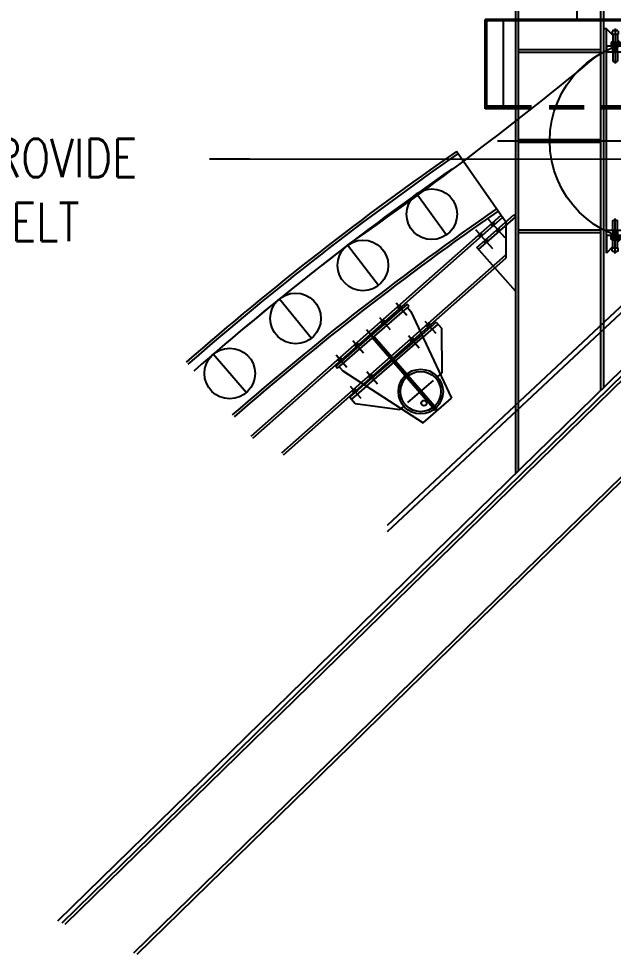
# Model space of a CAD drawing. Extents: x 0 to 45720, y 0 to 30480.
# Drawn here: x 7383 to 10084, y 8376 to 12627 of the extents above; entities that cross this region are included whole.
import ezdxf

# ---------------------------------------------------------------- set-up
doc = ezdxf.new("R2010")
doc.units = 0
doc.header["$LTSCALE"] = 25
for name, pattern in [('CENTER', [50.8, 31.75, -6.35, 6.35, -6.35]), ('HIDDEN', [9.525, 6.35, -3.175]), ('HIDDEN2', [4.7625, 3.175, -1.5875])]:
    doc.linetypes.add(name, pattern=pattern)
doc.layers.get('0').update_dxf_attribs({"linetype": 'CONTINUOUS'})
for name, color, linetype in [('CHUTE', 2, 'CONTINUOUS'), ('EMS_CL', 1, 'CENTER'), ('EMS_DIM', 3, 'CONTINUOUS'), ('EMS_GRAY', 252, 'CONTINUOUS'), ('EMS_HF', 3, 'HIDDEN2'), ('EMS_HIDDEN', 3, 'HIDDEN'), ('EMS_OBJECT', 2, 'CONTINUOUS'), ('EMS_REV', 7, 'CONTINUOUS'), ('EMS_TXT', 2, 'CONTINUOUS'), ('MIKES_CHECK', 141, 'CONTINUOUS'), ('SHIPSTRUCTURE', 252, 'CONTINUOUS'), ('SHIPSTRUCTUREHIDDEN', 3, 'HIDDEN')]:
    doc.layers.add(name, color=color, linetype=linetype)
doc.styles.add('ROMANS', font='romans.shx', dxfattribs={"width": 0.8})

# ---------------------------------------------------------------- blocks, each defined once
blk = doc.blocks.new('A$C71D70D22')
at = {"layer": 'EMS_DIM', "color": 252}
for p, q in [((-8103.8, 11231.7), (-7969.2, 11045.2)), ((-8279.4, 10814.6), (-8419.2, 10997.3)), ((-8727.8, 10754), (-8582.9, 10575.4)), ((-8879.5, 10327.6), (-9029.4, 10502))]:
    blk.add_line(p, q, dxfattribs=at)
for centre in [(-8036.5, 11138.4), (-8349.3, 10905.9), (-8655.4, 10664.7), (-8954.5, 10414.8)]:
    blk.add_circle(centre, 115, dxfattribs=at)
at = {"layer": 'EMS_OBJECT', "color": 252}
blk.add_arc((0, 0), 13850, 125, 131.16961, dxfattribs=at)
blk = doc.blocks.new('*U65')
at = {"layer": 'EMS_GRAY', "linetype": 'CONTINUOUS'}
for p, q in [((-12, 855.4), (-12, 866.4)), ((-12, 844.4), (-12, 855.4)), ((0, 866.4), (0, 855.4)), ((0, 855.4), (0, 844.4))]:
    blk.add_line(p, q, dxfattribs=at)
at = {"layer": 'EMS_GRAY', "linetype": 'CONTINUOUS', "extrusion": (0, 0, -1)}
for points in [[(12, 866.4), (0, 855.4), (12, 855.4)], [(12, 866.4), (0, 866.4), (0, 855.4)], [(12, 855.4), (0, 844.4), (12, 844.4)], [(12, 855.4), (0, 855.4), (0, 844.4)]]:
    blk.add_solid(points, dxfattribs=at)
blk = doc.blocks.new('*U66')
at = {"layer": 'EMS_GRAY', "linetype": 'CONTINUOUS'}
for p, q in [((-12.2, 755.4), (-12.2, 766.4)), ((-0.2, 766.4), (-0.2, 755.4)), ((-12.2, 744.4), (-12.2, 755.4)), ((-0.2, 755.4), (-0.2, 744.4))]:
    blk.add_line(p, q, dxfattribs=at)
at = {"layer": 'EMS_GRAY', "linetype": 'CONTINUOUS', "extrusion": (0, 0, -1)}
for points in [[(12.2, 766.4), (0.2, 755.4), (12.2, 755.4)], [(12.2, 766.4), (0.2, 766.4), (0.2, 755.4)], [(12.2, 755.4), (0.2, 744.4), (12.2, 744.4)], [(12.2, 755.4), (0.2, 755.4), (0.2, 744.4)]]:
    blk.add_solid(points, dxfattribs=at)
blk = doc.blocks.new('*U67')
at = {"layer": 'EMS_GRAY', "linetype": 'CONTINUOUS'}
for p, q in [((-12.2, 595.4), (-12.2, 606.4)), ((-12.2, 584.4), (-12.2, 595.4)), ((-0.2, 606.4), (-0.2, 595.4)), ((-0.2, 595.4), (-0.2, 584.4))]:
    blk.add_line(p, q, dxfattribs=at)
at = {"layer": 'EMS_GRAY', "linetype": 'CONTINUOUS', "extrusion": (0, 0, -1)}
for points in [[(12.2, 606.4), (0.2, 595.4), (12.2, 595.4)], [(12.2, 606.4), (0.2, 606.4), (0.2, 595.4)], [(12.2, 595.4), (0.2, 584.4), (12.2, 584.4)], [(12.2, 595.4), (0.2, 595.4), (0.2, 584.4)]]:
    blk.add_solid(points, dxfattribs=at)
blk = doc.blocks.new('*U68')
at = {"layer": 'EMS_GRAY', "linetype": 'CONTINUOUS'}
for p, q in [((-12, 495.4), (-12, 506.4)), ((-12, 484.4), (-12, 495.4)), ((0, 506.4), (0, 495.4)), ((0, 495.4), (0, 484.4))]:
    blk.add_line(p, q, dxfattribs=at)
at = {"layer": 'EMS_GRAY', "linetype": 'CONTINUOUS', "extrusion": (0, 0, -1)}
for points in [[(12, 506.4), (0, 495.4), (12, 495.4)], [(12, 506.4), (0, 506.4), (0, 495.4)], [(12, 495.4), (0, 484.4), (12, 484.4)], [(12, 495.4), (0, 495.4), (0, 484.4)]]:
    blk.add_solid(points, dxfattribs=at)
blk = doc.blocks.new('*U69')
at = {"layer": 'EMS_GRAY', "linetype": 'CONTINUOUS'}
for p, q in [((136, 450.4), (136, 461.4)), ((136, 439.4), (136, 450.4)), ((148, 461.4), (148, 450.4)), ((148, 450.4), (148, 439.4))]:
    blk.add_line(p, q, dxfattribs=at)
at = {"layer": 'EMS_GRAY', "linetype": 'CONTINUOUS', "extrusion": (0, 0, -1)}
for points in [[(-136, 461.4), (-148, 450.4), (-136, 450.4)], [(-136, 461.4), (-148, 461.4), (-148, 450.4)], [(-136, 450.4), (-148, 439.4), (-136, 439.4)], [(-136, 450.4), (-148, 450.4), (-148, 439.4)]]:
    blk.add_solid(points, dxfattribs=at)
blk = doc.blocks.new('*U70')
at = {"layer": 'EMS_GRAY', "linetype": 'CONTINUOUS'}
for p, q in [((136, 550.4), (136, 561.4)), ((148, 561.4), (148, 550.4)), ((136, 539.4), (136, 550.4)), ((148, 550.4), (148, 539.4))]:
    blk.add_line(p, q, dxfattribs=at)
at = {"layer": 'EMS_GRAY', "linetype": 'CONTINUOUS', "extrusion": (0, 0, -1)}
for points in [[(-136, 561.4), (-148, 550.4), (-136, 550.4)], [(-136, 561.4), (-148, 561.4), (-148, 550.4)], [(-136, 550.4), (-148, 539.4), (-136, 539.4)], [(-136, 550.4), (-148, 550.4), (-148, 539.4)]]:
    blk.add_solid(points, dxfattribs=at)
blk = doc.blocks.new('*U71')
at = {"layer": 'EMS_GRAY', "linetype": 'CONTINUOUS'}
for p, q in [((136, 800.4), (136, 811.4)), ((148, 811.4), (148, 800.4)), ((136, 789.4), (136, 800.4)), ((148, 800.4), (148, 789.4))]:
    blk.add_line(p, q, dxfattribs=at)
at = {"layer": 'EMS_GRAY', "linetype": 'CONTINUOUS', "extrusion": (0, 0, -1)}
for points in [[(-136, 811.4), (-148, 800.4), (-136, 800.4)], [(-136, 811.4), (-148, 811.4), (-148, 800.4)], [(-136, 800.4), (-148, 789.4), (-136, 789.4)], [(-136, 800.4), (-148, 800.4), (-148, 789.4)]]:
    blk.add_solid(points, dxfattribs=at)
blk = doc.blocks.new('*U72')
at = {"layer": 'EMS_GRAY', "linetype": 'CONTINUOUS'}
for p, q in [((136, 900.4), (136, 911.4)), ((136, 889.4), (136, 900.4)), ((148, 911.4), (148, 900.4)), ((148, 900.4), (148, 889.4))]:
    blk.add_line(p, q, dxfattribs=at)
at = {"layer": 'EMS_GRAY', "linetype": 'CONTINUOUS', "extrusion": (0, 0, -1)}
for points in [[(-136, 911.4), (-148, 900.4), (-136, 900.4)], [(-136, 911.4), (-148, 911.4), (-148, 900.4)], [(-136, 900.4), (-148, 889.4), (-136, 889.4)], [(-136, 900.4), (-148, 900.4), (-148, 889.4)]]:
    blk.add_solid(points, dxfattribs=at)
blk = doc.blocks.new('A$C5EF95353')
at = {"layer": 'EMS_GRAY'}
for p, q in [((148, 935.4), (148, 848.5)), ((148, 935.4), (185, 935.4)), ((160, 935.4), (160, 845)), ((185, 935.4), (340.1, 801.9)), ((111, 900.4), (185, 900.4)), ((-37, 855.4), (37, 855.4)), ((0, 890.4), (0, 460.4)), ((12, 890.4), (0, 890.4)), ((12, 460.4), (12, 890.4)), ((12, 880.4), (37, 880.4)), ((37, 880.4), (454.5, 760.4)), ((148, 848.5), (148, 502.3)), ((160, 505.8), (160, 845)), ((111, 800.4), (185, 800.4)), ((340.1, 776.9), (340.1, 801.9)), ((-37.2, 755.4), (36.8, 755.4)), ((340, 599), (340, 751.8)), ((340, 599), (340, 751.8)), ((454.5, 590.4), (454.5, 760.4)), ((12, 680.4), (446.7, 680.4)), ((160, 680.4), (238.6, 680.4)), ((446.7, 670.4), (446.7, 680.4)), ((-34.5, 675.4), (452.5, 675.4)), ((12, 670.4), (446.7, 670.4)), ((82.6, 675.4), (452.5, 675.4)), ((160, 670.4), (238.6, 670.4)), ((-37.2, 595.4), (36.8, 595.4)), ((37, 470.4), (454.5, 590.4)), ((340, 573.9), (340, 550.4)), ((111, 550.4), (185, 550.4)), ((185, 415.4), (340, 550.4)), ((-37.2, 495.4), (36.8, 495.4)), ((12, 470.4), (37, 470.4)), ((148, 502.3), (148, 415.4)), ((160, 505.8), (160, 415.4)), ((0, 460.4), (12, 460.4)), ((111, 450.4), (185, 450.4)), ((148, 415.4), (185, 415.4))]:
    blk.add_line(p, q, dxfattribs=at)
for centre, radius in [((340, 675.4), 101.5), ((340, 675.4), 101.5), ((340, 675.4), 91.5), ((340, 675.4), 91.5), ((389.4, 652.2), 12.4)]:
    blk.add_circle(centre, radius, dxfattribs=at)
at = {"layer": 'EMS_GRAY', "linetype": 'CONTINUOUS'}
for name in ['*U72', '*U65', '*U71', '*U66', '*U67', '*U70', '*U68', '*U69']:
    blk.add_blockref(name, (0, 0), dxfattribs=at)
blk = doc.blocks.new('*U86')
at = {"layer": 'EMS_TXT', "style": 'ROMANS', "width": 0.8}
for s, p in [('SHIPYARD TO PROVIDE', (5833.8, 11907)), ('A TEMPORARY BELT', (5847.1, 11616.3)), ('SUPPORT', (5833.8, 11325.7))]:
    blk.add_text(s, height=174.4, dxfattribs=at).set_placement(p)
blk = doc.blocks.new('*U96')
at = {"layer": 'EMS_DIM'}
blk.add_lwpolyline([(11033.2, 12260.7), (10887.3, 11988), (8431.7, 11989.5)], dxfattribs=at)
blk.add_solid([(11009.7, 12273.3), (11108.7, 12401.8), (11056.7, 12248.1)], dxfattribs=at)
blk = doc.blocks.new('NUT')
for p, q in [((0, 0.54), (0, -0.54)), ((0.62, 0.72), (0.12, 0.72)), ((0.62, 0.36), (0.12, 0.36)), ((0.75, 0.54), (0.75, -0.54)), ((0.62, -0.36), (0.12, -0.36)), ((0.62, -0.72), (0.12, -0.72))]:
    blk.add_line(p, q)
for centre, radius, start, end in [((0.19, 0.54), 0.193, 110.57, 249.43), ((0.58, 0), 0.583, 141.7868, 218.2132), ((0.56, 0.54), 0.193, 290.57, 69.43), ((0.17, 0), 0.583, 321.7868, 38.2132), ((0.19, -0.54), 0.193, 110.57, 249.43), ((0.56, -0.54), 0.193, 290.57, 69.43)]:
    blk.add_arc(centre, radius, start, end)
blk = doc.blocks.new('A$C349E3323')
at = {"layer": 'EMS_CL'}
blk.add_line((40, 158.2), (40, 0), dxfattribs=at)
at = {"layer": 'EMS_HF'}
for p, q in [((30, 52.4), (30, 77.4)), ((50, 52.4), (50, 77.4))]:
    blk.add_line(p, q, dxfattribs=at)
at = {"layer": 'EMS_OBJECT'}
for p, q in [((30, 127.4), (0, 157.4)), ((0, 77.4), (0, 157.4)), ((26, 146.8), (26, 133)), ((26, 133), (54, 133)), ((30, 133), (30, 96.4)), ((33, 150), (47, 150)), ((40, 146.8), (40, 133)), ((50, 133), (50, 96.4)), ((54, 146.8), (54, 133)), ((80, 77.4), (50, 107.4)), ((30, 52.4), (30, 9.3)), ((50, 52.4), (50, 9.3)), ((30, 9.3), (31.3, 8)), ((31.3, 8), (48.7, 8)), ((48.7, 8), (50, 9.3))]:
    blk.add_line(p, q, dxfattribs=at)
blk.add_lwpolyline([(80, 77.4), (0, 77.4), (0, 52.4), (80, 52.4)], close=True, dxfattribs=at)
for centre in [(33, 140.7), (47, 140.7)]:
    blk.add_arc(centre, 9.3, 41.2046, 138.7954, dxfattribs=at)
at = {"layer": 'SHIPSTRUCTUREHIDDEN'}
blk.add_solid([(50, 77.4), (50, 52.4), (30, 77.4), (30, 52.4)], dxfattribs=at)
at = {"layer": 'EMS_OBJECT', "extrusion": (0, 0, -1), "xscale": -25.40000000002328, "yscale": 25.39999999999418, "zscale": -25.40000000002328, "rotation": 270}
blk.add_blockref('NUT', (-40, 77.4), dxfattribs=at)
blk = doc.blocks.new('A$C68FD0FB3')
at = {"layer": 'EMS_CL'}
for p, q in [((-1374.8, 1208.2), (-1374.8, 2251.1)), ((-2070, 1735.7), (-844, 1735.7)), ((1115, 0), (1115, 962.3))]:
    blk.add_line(p, q, dxfattribs=at)
at = {"layer": 'EMS_GRAY'}
for p, q in [((-2569.5, -9.4), (-1067.1, 1397.8)), ((-2568.5, -38.6), (-1052.3, 1381.5))]:
    blk.add_line(p, q, dxfattribs=at)
blk.add_circle((-1374.8, 1735.7), 457, dxfattribs=at)
at = {"layer": 'EMS_OBJECT'}
for p, q in [((-1986.8, 224.3), (-1986.8, 2650)), ((-1973.8, 237), (-1973.8, 2650)), ((-1599.8, 602.5), (-1599.8, 2650)), ((-1586.8, 615.2), (-1586.8, 2650)), ((-1574.8, 2245.6), (-1586.8, 2245.6)), ((-1574.8, 1225.7), (-1574.8, 2245.6)), ((-1973.8, 2151.7), (-1599.8, 2151.7)), ((-1973.8, 2139.7), (-1599.8, 2139.7)), ((-1973.8, 1331.7), (-1599.8, 1331.7)), ((-1973.8, 1319.7), (-1599.8, 1319.7))]:
    blk.add_line(p, q, dxfattribs=at)
at = {"layer": 'SHIPSTRUCTURE'}
blk.add_blockref('A$C349E3323', (-1574.8, 2088.2), dxfattribs=at)
at = {"layer": 'SHIPSTRUCTURE', "xscale": -1, "rotation": 180}
blk.add_blockref('A$C349E3323', (-1574.8, 1383.1), dxfattribs=at)
blk = doc.blocks.new('A$C7AA604B6')
at = {"layer": 'CHUTE', "color": 252}
for p, q in [((2364.8, 552.3), (-212, 552.3)), ((2283.8, 546.3), (-212, 546.3)), ((-653.3, 158.3), (-750, 158.3)), ((-653.3, 152.3), (-750, 152.3)), ((-653.3, 146.3), (-750, 146.3))]:
    blk.add_line(p, q, dxfattribs=at)
at = {"layer": 'EMS_GRAY'}
for p, q in [((-745, 552.3), (-745, 158.3)), ((-667.3, 152.3), (-667.3, 552.3))]:
    blk.add_line(p, q, dxfattribs=at)
blk.add_circle((0, 0), 457, dxfattribs=at)
at = {"layer": 'EMS_HIDDEN', "color": 252}
for p, q in [((-332.9, 546.3), (-332.9, 802.3)), ((-212, 552.3), (-332.9, 552.3)), ((-212, 552.3), (-332.9, 552.3)), ((-212, 546.3), (-332.9, 546.3)), ((174.8, 158.3), (-653.3, 158.3)), ((174.8, 152.3), (-653.3, 152.3)), ((174.8, 146.3), (-653.3, 146.3))]:
    blk.add_line(p, q, dxfattribs=at)
at = {"layer": 'EMS_OBJECT', "color": 252}
for p, q in [((-332.9, 552.3), (-750, 552.3)), ((-750, 146.3), (-750, 552.3)), ((-332.9, 546.3), (-750, 546.3))]:
    blk.add_line(p, q, dxfattribs=at)
blk = doc.blocks.new('A$C5B112E3C')
at = {"layer": 'EMS_OBJECT'}
for p, q in [((-2691.9, -3543.9), (-125.2, -1035.7)), ((-2671.9, -3552.4), (-117.1, -1055.7)), ((21.5, -1395.7), (-125.2, -1035.7)), ((-2657.9, -3558.2), (-111.4, -1069.7)), ((-2345.9, -3689.6), (15.8, -1381.7)), ((-2331.9, -3695.5), (21.5, -1395.7))]:
    blk.add_line(p, q, dxfattribs=at)

msp = doc.modelspace()

# ---------------------------------------------------------------- linework, layer by layer
at = {"layer": 'EMS_CL'}
for p, q in [((9591.907, 11631.119), (9517.165, 11715.599)), ((9535.735, 11581.422), (9459.442, 11667.656))]:
    msp.add_line(p, q, dxfattribs=at)
at = {"layer": 'EMS_DIM'}
msp.add_line((8431.738, 11989.52), (8249.772, 11989.52), dxfattribs=at)
at = {"layer": 'EMS_GRAY'}
for p, q in [((9594.829, 11703.274), (9371.967, 12024.58)), ((8438.695, 10729.815), (9573.594, 11733.889)), ((8446.646, 10720.827), (9580.481, 11723.96)), ((9594.829, 11703.274), (9594.829, 11539.045)), ((8577.855, 10655.325), (9594.829, 11555.067)), ((8585.806, 10646.337), (9594.829, 11539.045))]:
    msp.add_line(p, q, dxfattribs=at)
at = {"layer": 'EMS_GRAY', "const_width": 22}
for points in [[(9532.864, 11697.854), (9540.816, 11688.867)], [(9476.693, 11648.158), (9484.644, 11639.17)]]:
    msp.add_lwpolyline(points, dxfattribs=at)
at = {"layer": 'EMS_GRAY'}
for centre, radius, start, end in [((-1006.443, 25782.294), 17287.904, 304.8668507, 309.5941126), ((17295.753, 600.613), 13903, 124.7455893, 131.1696065), ((17295.753, 600.613), 13891, 124.7455893, 131.1696065), ((17295.753, 600.613), 13585, 124.7455893, 131.1696065), ((17295.753, 600.613), 13573, 124.7455893, 131.1696065), ((17295.753, 600.613), 13850, 127.4366833, 130.3249878)]:
    msp.add_arc(centre, radius, start, end, dxfattribs=at)
at = {"layer": 'EMS_OBJECT'}
for p, q in [((9653.228, 12077.906), (10027.228, 12077.906)), ((9653.228, 12065.906), (10027.228, 12065.906)), ((9463.762, 11587.315), (9632.277, 11736.405)), ((9640.228, 11727.417), (9632.277, 11736.405)), ((9471.713, 11578.328), (9640.228, 11727.417)), ((9640.228, 11387.856), (9463.762, 11587.315))]:
    msp.add_line(p, q, dxfattribs=at)
at = {"layer": 'EMS_OBJECT', "const_width": 22}
for points in [[(9557.381, 11670.143), (9565.333, 11661.155)], [(9501.21, 11620.446), (9509.161, 11611.459)]]:
    msp.add_lwpolyline(points, dxfattribs=at)

# ---------------------------------------------------------------- block references
at = {"layer": 'EMS_DIM'}
msp.add_blockref('A$C68FD0FB3', (11627.031, 10336.235), dxfattribs=at)
at = {"layer": 'EMS_GRAY'}
msp.add_blockref('A$C71D70D22', (17295.753, 600.613), dxfattribs=at)
at = {"layer": 'EMS_OBJECT'}
for name in ['A$C7AA604B6', 'A$C5B112E3C']:
    msp.add_blockref(name, (10252.253, 12071.906), dxfattribs=at)
at = {"layer": 'EMS_REV'}
for name in ['*U96', '*U86']:
    msp.add_blockref(name, (0, 0), dxfattribs=at)
at = {"layer": 'MIKES_CHECK', "rotation": 310.9999999999993}
msp.add_blockref('A$C5EF95353', (8475.892, 10746.702), dxfattribs=at)

doc.saveas('drawing.dxf')
